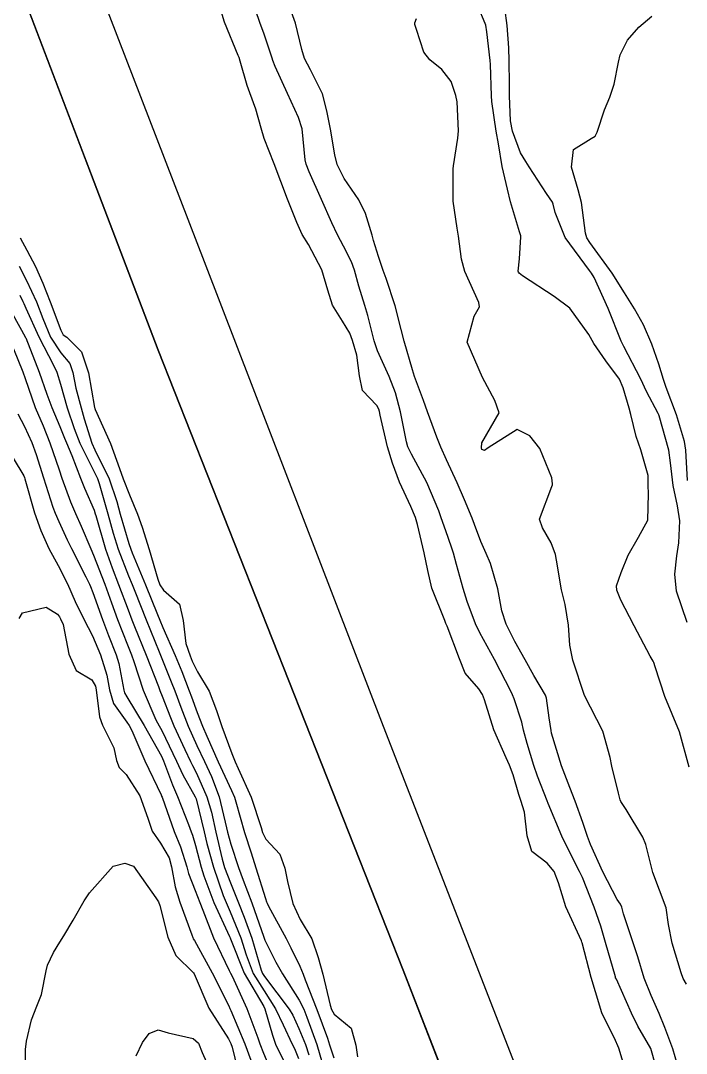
# Model space of a CAD drawing. Header units: metres. Extents: x 298520 to 308411, y 7433745 to 7450750.
# Drawn here: x 305193.8 to 305231.6, y 7436775.8 to 7436834.4 of the extents above; entities that cross this region are included whole.
import ezdxf

# ---------------------------------------------------------------- set-up
doc = ezdxf.new("R2010")
doc.units = ezdxf.units.M
doc.header["$LTSCALE"] = 10
doc.linetypes.add('CONTINUO', pattern=[0])
for name, color, linetype in [('Curvas de Nivel 1m', 11, 'Continuous'), ('Curvas de Nivel 5m', 15, 'Continuous'), ('Eixo_Estaqueamento', 45, 'CONTINUO'), ('Linha Férrea', 251, 'TRACKS')]:
    doc.layers.add(name, color=color, linetype=linetype)
doc.linetypes.add('TRACKS', pattern='A,0.15,[130,ltypeshp.shx,S=0.25,R=0,X=0,Y=0],0.15', length=0.3)

msp = doc.modelspace()

# ---------------------------------------------------------------- linework, layer by layer
at = {"layer": 'Curvas de Nivel 1m', "flags": 128}
for points, elevation in [([(305231.783, 7436792), (305231.228, 7436794.006), (305230.813, 7436795.02), (305230.391, 7436796.014), (305229.85, 7436797.71), (305229.772, 7436797.942), (305229.74, 7436798.022), (305229.573, 7436798.308), (305228.654, 7436800.038), (305228.398, 7436800.552), (305227.897, 7436801.497), (305227.665, 7436802.052), (305227.646, 7436802.312), (305227.913, 7436803.066), (305228.314, 7436804.044), (305228.905, 7436805.069), (305229.43, 7436806.028), (305229.47, 7436807.529), (305229.455, 7436808.028), (305229.442, 7436808.567), (305229.035, 7436810.035), (305228.761, 7436810.789), (305228.459, 7436812.043), (305228.378, 7436812.396), (305228.038, 7436813.545), (305227.825, 7436814.052), (305227.042, 7436815.076), (305226.372, 7436816.067), (305226.078, 7436816.58), (305225, 7436818.081), (305224.103, 7436818.745), (305222.316, 7436819.921), (305222.122, 7436820.065), (305222.082, 7436820.12), (305222.068, 7436820.176), (305222.13, 7436820.877), (305222.222, 7436822.119), (305222.216, 7436822.191), (305222.146, 7436822.42), (305221.634, 7436824.125), (305221.461, 7436824.84), (305221.155, 7436826.13), (305220.938, 7436827.401), (305220.816, 7436828.134), (305220.564, 7436829.81), (305220.543, 7436830.137), (305220.484, 7436831.914), (305220.473, 7436832.138), (305220.279, 7436833.768), (305220.216, 7436834.141), (305220.188, 7436834.237), (305219.384, 7436836.149)], 726), ([(305228.195, 7436774.656), (305227.784, 7436776.047), (305227.734, 7436776.188), (305227.597, 7436776.48), (305226.826, 7436778.058), (305226.452, 7436779.24), (305226.217, 7436780.064), (305225.701, 7436782.031), (305225.69, 7436782.07), (305225.664, 7436782.136), (305224.768, 7436784.079), (305224.357, 7436785.433), (305224.108, 7436786.086), (305223.718, 7436786.561), (305222.837, 7436787.216), (305222.575, 7436788.107), (305222.414, 7436789.45), (305222.208, 7436790.113), (305222.1, 7436790.449), (305221.777, 7436791.565), (305221.576, 7436792.122), (305221.378, 7436792.535), (305220.682, 7436794.131), (305220.144, 7436795.822), (305220.037, 7436796.138), (305219.836, 7436796.456), (305219.046, 7436797.353), (305218.723, 7436798.157), (305218.03, 7436800.019), (305217.953, 7436800.169), (305217.933, 7436800.219), (305217.885, 7436800.342), (305217.153, 7436802.177), (305216.921, 7436803.177), (305216.719, 7436804.182), (305216.34, 7436805.795), (305216.226, 7436806.187), (305215.959, 7436806.821), (305215.309, 7436808.197), (305214.926, 7436809.264), (305214.635, 7436810.204), (305214.228, 7436812.001), (305214.19, 7436812.208), (305214.152, 7436812.337), (305214.026, 7436812.54), (305213.217, 7436813.405), (305213.039, 7436814.225), (305212.886, 7436815.402), (305212.646, 7436816.231), (305212.492, 7436816.648), (305212.084, 7436817.347), (305211.505, 7436818.246), (305211.249, 7436819.105), (305210.904, 7436820.252), (305210.137, 7436821.686), (305209.792, 7436822.264), (305209.478, 7436822.938), (305208.943, 7436824.272), (305208.193, 7436826.28), (305207.626, 7436827.707), (305207.459, 7436828.291), (305207.15, 7436829.375), (305206.806, 7436830.302), (305206.659, 7436830.716), (305206.261, 7436832.106), (305206.201, 7436832.311), (305206.152, 7436832.423), (305205.363, 7436834.319), (305204.979, 7436835.647)], 722), ([(305230.168, 7436774.014), (305229.593, 7436776.02), (305228.862, 7436777.287), (305228.509, 7436778.037), (305227.642, 7436779.965), (305227.603, 7436780.05), (305227.587, 7436780.107), (305227.034, 7436782.056), (305226.753, 7436782.983), (305226.385, 7436784.063), (305225.71, 7436785.744), (305225.557, 7436786.072), (305225.385, 7436786.405), (305224.535, 7436788.082), (305223.761, 7436789.938), (305223.702, 7436790.091), (305223.164, 7436791.487), (305222.958, 7436792.102), (305222.568, 7436793.342), (305222.368, 7436794.112), (305222.263, 7436794.559), (305221.831, 7436795.885), (305221.743, 7436796.121), (305221.669, 7436796.287), (305220.72, 7436798.131), (305219.875, 7436799.642), (305219.633, 7436800.144), (305219.167, 7436801.423), (305218.943, 7436802.154), (305218.561, 7436803.523), (305218.388, 7436804.163), (305218.28, 7436804.509), (305217.946, 7436805.436), (305217.694, 7436806.173), (305217.559, 7436806.571), (305216.879, 7436808.181), (305215.997, 7436809.78), (305215.797, 7436810.192), (305215.714, 7436810.485), (305215.376, 7436812.196), (305215.093, 7436813.259), (305214.723, 7436814.203), (305214.065, 7436815.661), (305213.881, 7436816.213), (305213.522, 7436817.653), (305213.348, 7436818.221), (305213.011, 7436819.325), (305212.767, 7436820.23), (305212.597, 7436820.702), (305212.137, 7436821.606), (305211.797, 7436822.243), (305211.479, 7436822.918), (305210.894, 7436824.253), (305210.186, 7436825.819), (305210.01, 7436826.262), (305209.956, 7436826.502), (305209.789, 7436828.264), (305209.586, 7436828.903), (305208.948, 7436830.273), (305208.258, 7436831.8), (305208.12, 7436832.141), (305208.075, 7436832.283), (305207.622, 7436833.636), (305207.374, 7436834.294), (305206.898, 7436835.707)], 723), ([(305231.381, 7436774.196), (305230.844, 7436776.007), (305230.401, 7436777.216), (305230.083, 7436778.015), (305229.628, 7436779.033), (305229.229, 7436780.026), (305228.858, 7436781.235), (305228.601, 7436782.036), (305228.048, 7436783.684), (305227.95, 7436784.046), (305227.874, 7436784.226), (305227.697, 7436784.5), (305226.883, 7436786.058), (305226.181, 7436787.613), (305226.009, 7436788.067), (305225.745, 7436788.86), (305225.308, 7436790.075), (305225.003, 7436790.845), (305224.525, 7436792.083), (305223.961, 7436793.938), (305223.929, 7436794.089), (305223.82, 7436794.816), (305223.665, 7436795.926), (305223.61, 7436796.093), (305222.962, 7436797.221), (305222.454, 7436798.111), (305221.868, 7436799.149), (305221.371, 7436800.125), (305221.125, 7436800.893), (305220.916, 7436802.13), (305220.485, 7436803.573), (305220.248, 7436804.137), (305219.94, 7436804.828), (305219.584, 7436805.78), (305219.444, 7436806.148), (305219.005, 7436807.196), (305218.587, 7436808.161), (305217.992, 7436809.465), (305217.667, 7436810.173), (305217.436, 7436810.749), (305216.914, 7436812.181), (305216.681, 7436812.835), (305216.179, 7436814.189), (305216.049, 7436814.566), (305215.578, 7436816.195), (305215.418, 7436816.858), (305215.078, 7436818.2), (305214.553, 7436819.769), (305214.392, 7436820.207), (305214.131, 7436821.005), (305213.844, 7436821.919), (305213.756, 7436822.216), (305213.381, 7436823.448), (305213.006, 7436824.227), (305212.181, 7436825.443), (305211.778, 7436826.244), (305211.651, 7436826.793), (305211.395, 7436828.248), (305211.193, 7436829.285), (305210.943, 7436830.253), (305210.256, 7436831.618), (305209.923, 7436832.263), (305209.769, 7436832.764), (305209.403, 7436834.269), (305208.891, 7436835.687)], 724), ([(305231.672, 7436800.215), (305231.06, 7436802.008), (305230.957, 7436802.965), (305231.086, 7436804.008), (305231.2, 7436804.741), (305231.249, 7436806.007), (305231.124, 7436806.845), (305230.868, 7436808.011), (305230.714, 7436809.291), (305230.616, 7436810.014), (305230.081, 7436811.961), (305230.063, 7436812.02), (305230.024, 7436812.099), (305229.347, 7436813.341), (305229.028, 7436814.035), (305228.071, 7436815.897), (305227.989, 7436816.051), (305227.92, 7436816.206), (305227.17, 7436818.059), (305226.377, 7436819.81), (305226.234, 7436820.069), (305226.124, 7436820.221), (305224.728, 7436822.084), (305224.157, 7436823.513), (305224.053, 7436823.983), (305224.006, 7436824.092), (305223.672, 7436824.596), (305222.684, 7436826.113), (305222.489, 7436826.409), (305222.201, 7436826.897), (305221.734, 7436828.125), (305221.632, 7436828.716), (305221.576, 7436830.127), (305221.57, 7436830.806), (305221.559, 7436832.127), (305221.537, 7436832.86), (305221.429, 7436834.129), (305221.308, 7436835.12)], 727), ([(305231.684, 7436808.297), (305231.597, 7436810.004), (305231.512, 7436810.501), (305231.065, 7436812.01), (305230.477, 7436813.577), (305230.326, 7436814.017), (305230.056, 7436814.901), (305229.659, 7436816.026), (305229.184, 7436817.133), (305228.666, 7436818.041), (305228.106, 7436818.941), (305227.405, 7436820.057), (305226.14, 7436821.806), (305225.968, 7436822.072), (305225.889, 7436822.329), (305225.665, 7436824.075), (305225.463, 7436824.788), (305225.091, 7436826.081), (305225.202, 7436827.081), (305226.209, 7436827.707), (305226.435, 7436827.843), (305226.546, 7436828.067), (305226.963, 7436829.332), (305227.265, 7436830.06), (305227.516, 7436830.792), (305227.76, 7436832.055), (305227.852, 7436832.469), (305228.275, 7436833.306), (305228.918, 7436834.04), (305229.654, 7436834.665)], 728), ([(305193.756, 7436822.073), (305194.132, 7436821.368), (305194.637, 7436820.445), (305195.049, 7436819.5), (305195.46, 7436818.436), (305196.077, 7436816.83), (305196.204, 7436816.557), (305196.412, 7436816.425), (305197.248, 7436815.596), (305197.641, 7436814.406), (305197.982, 7436812.442), (305197.994, 7436812.4), (305198, 7436812.377), (305198.022, 7436812.317), (305198.885, 7436810.391), (305199.402, 7436808.966), (305199.608, 7436808.384), (305199.964, 7436807.47), (305200.423, 7436806.375), (305200.684, 7436805.634), (305201.09, 7436804.368), (305201.586, 7436802.685), (305201.7, 7436802.362), (305201.9, 7436802.055), (305202.811, 7436801.265), (305203.027, 7436800.343), (305203.17, 7436799.034), (305203.412, 7436798.337), (305203.54, 7436798.025), (305203.844, 7436797.415), (305204.502, 7436796.323), (305204.908, 7436795.233), (305205.211, 7436794.316), (305205.79, 7436792.781), (305205.979, 7436792.308), (305206.152, 7436791.934), (305206.88, 7436790.299), (305207.449, 7436788.581), (305207.529, 7436788.292), (305207.729, 7436787.911), (305208.517, 7436787.074), (305208.802, 7436786.274), (305208.956, 7436785.521), (305209.264, 7436784.266), (305209.679, 7436783.352), (305210.337, 7436782.253), (305210.697, 7436781.205), (305210.953, 7436780.247), (305211.37, 7436778.489), (305211.445, 7436778.242), (305211.61, 7436777.969), (305212.562, 7436777.185), (305212.836, 7436776.221), (305212.924, 7436775.558)], 722), ([(305193.71, 7436820.456), (305194.111, 7436819.648), (305194.68, 7436818.444), (305195.044, 7436817.48), (305195.476, 7436816.436), (305196.064, 7436815.547), (305196.575, 7436814.939), (305196.754, 7436814.419), (305196.914, 7436813.542), (305197.218, 7436812.412), (305197.405, 7436811.797), (305197.834, 7436810.403), (305197.997, 7436810.032), (305198.808, 7436808.392), (305199.249, 7436807.098), (305199.441, 7436806.385), (305199.936, 7436804.704), (305200.045, 7436804.379), (305200.119, 7436804.189), (305200.89, 7436802.37), (305201.569, 7436800.68), (305201.695, 7436800.362), (305201.876, 7436799.932), (305202.563, 7436798.349), (305202.941, 7436797.44), (305203.371, 7436796.337), (305203.495, 7436796.001), (305203.821, 7436795.105), (305204.123, 7436794.327), (305204.366, 7436793.762), (305205.017, 7436792.318), (305205.767, 7436790.679), (305205.932, 7436790.308), (305206.021, 7436790.046), (305206.505, 7436788.302), (305206.882, 7436787.138), (305207.161, 7436786.296), (305207.696, 7436784.555), (305207.76, 7436784.356), (305207.788, 7436784.289), (305207.872, 7436784.105), (305208.871, 7436782.272), (305209.141, 7436781.751), (305209.647, 7436780.712), (305209.834, 7436780.258), (305209.959, 7436779.936), (305210.626, 7436778.25), (305211.228, 7436776.612), (305211.344, 7436776.242), (305211.586, 7436775.507)], 723), ([(305193.737, 7436818.817), (305193.913, 7436818.453), (305193.973, 7436818.333), (305194.089, 7436818.082), (305194.821, 7436816.443), (305195.645, 7436814.846), (305195.838, 7436814.432), (305196.043, 7436813.764), (305196.436, 7436812.424), (305196.829, 7436811.236), (305197.155, 7436810.413), (305197.978, 7436808.751), (305198.153, 7436808.398), (305198.247, 7436808.12), (305198.732, 7436806.392), (305199.04, 7436805.291), (305199.324, 7436804.386), (305199.91, 7436802.873), (305200.118, 7436802.378), (305200.267, 7436802.008), (305200.914, 7436800.37), (305201.652, 7436798.566), (305201.74, 7436798.361), (305201.85, 7436798.076), (305202.344, 7436796.858), (305202.543, 7436796.349), (305202.893, 7436795.413), (305203.301, 7436794.338), (305203.797, 7436793.236), (305204.226, 7436792.326), (305204.625, 7436791.471), (305205.062, 7436790.317), (305205.489, 7436788.56), (305205.542, 7436788.312), (305205.726, 7436787.631), (305206.159, 7436786.306), (305206.425, 7436785.583), (305206.919, 7436784.298), (305207.599, 7436782.356), (305207.62, 7436782.29), (305207.662, 7436782.179), (305208.297, 7436780.928), (305208.67, 7436780.275), (305209.621, 7436778.77), (305209.873, 7436778.257), (305210.048, 7436777.816), (305210.62, 7436776.25), (305211.061, 7436774.762)], 724), ([(305193.372, 7436815.767), (305193.911, 7436814.452), (305194.047, 7436814.075), (305194.619, 7436812.444), (305195.059, 7436811.393), (305195.448, 7436810.436), (305195.98, 7436808.894), (305196.134, 7436808.428), (305196.619, 7436807.08), (305196.901, 7436806.416), (305197.228, 7436805.693), (305197.784, 7436804.402), (305197.928, 7436804.043), (305198.564, 7436802.393), (305198.947, 7436801.335), (305199.292, 7436800.386), (305199.861, 7436798.948), (305200.091, 7436798.378), (305200.22, 7436798.005), (305200.742, 7436796.371), (305201.478, 7436794.701), (305201.667, 7436794.361), (305201.809, 7436794.094), (305202.642, 7436792.347), (305203.006, 7436791.572), (305203.712, 7436790.331), (305203.761, 7436790.203), (305204.219, 7436788.325), (305204.376, 7436787.674), (305204.747, 7436786.32), (305205.299, 7436784.712), (305205.458, 7436784.312), (305205.685, 7436783.789), (305206.291, 7436782.304), (305206.601, 7436781.353), (305207.009, 7436780.296), (305207.628, 7436779.295), (305208.274, 7436778.28), (305208.7, 7436777.37), (305209.22, 7436776.266), (305209.346, 7436776.02), (305209.585, 7436775.467)], 726), ([(305193.63, 7436812.067), (305194.012, 7436811.347), (305194.431, 7436810.446), (305194.668, 7436809.768), (305195.085, 7436808.439), (305195.622, 7436806.767), (305195.743, 7436806.432), (305195.948, 7436805.962), (305196.439, 7436804.924), (305196.678, 7436804.419), (305197.493, 7436802.822), (305197.701, 7436802.403), (305197.764, 7436802.264), (305197.898, 7436801.923), (305198.43, 7436800.395), (305198.779, 7436799.481), (305199.213, 7436798.386), (305199.357, 7436797.896), (305199.644, 7436796.383), (305199.687, 7436796.238), (305199.829, 7436795.997), (305200.802, 7436794.37), (305201.787, 7436792.637), (305201.91, 7436792.358), (305202.421, 7436791.001), (305202.7, 7436790.346), (305203.332, 7436788.743), (305203.483, 7436788.334), (305203.551, 7436788.152), (305203.725, 7436787.567), (305204.053, 7436786.327), (305204.203, 7436785.83), (305204.769, 7436784.319), (305205.664, 7436782.391), (305205.698, 7436782.31), (305205.718, 7436782.254), (305206.49, 7436780.302), (305207.615, 7436778.405), (305207.669, 7436778.289), (305208.092, 7436776.777), (305208.276, 7436776.28), (305208.697, 7436775.386)], 727), ([(305192.81, 7436810.468), (305193.974, 7436808.551), (305194.014, 7436808.45), (305194.031, 7436808.391), (305194.573, 7436806.444), (305194.936, 7436805.447), (305195.391, 7436804.435), (305195.918, 7436803.469), (305196.448, 7436802.422), (305196.891, 7436801.413), (305197.385, 7436800.407), (305197.869, 7436799.462), (305198.32, 7436798.395), (305198.684, 7436797.24), (305198.837, 7436796.395), (305199.054, 7436795.621), (305199.815, 7436794.568), (305199.949, 7436794.379), (305200.1, 7436794.086), (305200.844, 7436792.369), (305201.764, 7436790.437), (305201.789, 7436790.385), (305201.797, 7436790.359), (305201.823, 7436790.298), (305202.518, 7436788.348), (305202.863, 7436787.482), (305203.226, 7436786.337), (305203.334, 7436785.96), (305203.7, 7436784.997), (305203.965, 7436784.327), (305204.133, 7436783.879), (305204.753, 7436782.319), (305205.644, 7436780.463), (305205.721, 7436780.309), (305205.805, 7436780.143), (305206.64, 7436778.3), (305207.259, 7436776.631), (305207.384, 7436776.292), (305207.588, 7436775.768), (305208.021, 7436774.727)], 728), ([(305193.702, 7436800.453), (305193.886, 7436800.771), (305195.24, 7436801.085), (305195.886, 7436800.706), (305195.992, 7436800.536), (305196.046, 7436800.428), (305196.201, 7436800.102), (305196.532, 7436798.42), (305196.933, 7436797.503), (305197.839, 7436796.971), (305198.037, 7436796.609), (305198.07, 7436796.406), (305198.271, 7436794.857), (305198.433, 7436794.401), (305199.076, 7436793.109), (305199.239, 7436792.388), (305199.38, 7436791.987), (305199.775, 7436791.595), (305200.555, 7436790.372), (305201.007, 7436789.104), (305201.256, 7436788.365), (305201.726, 7436787.689), (305202.221, 7436786.856), (305202.367, 7436786.35), (305202.572, 7436785.218), (305202.835, 7436784.343), (305203.521, 7436782.476), (305203.563, 7436782.332), (305203.595, 7436782.263), (305203.661, 7436782.156), (305204.666, 7436780.32), (305205.615, 7436778.451), (305205.68, 7436778.309), (305205.73, 7436778.191), (305206.531, 7436776.301), (305207.074, 7436774.799)], 729), ([(305200.35, 7436775.608), (305200.713, 7436776.369), (305201.083, 7436776.88), (305201.6, 7436777.093), (305202.172, 7436776.925), (305203.596, 7436776.597), (305203.887, 7436776.327), (305204.104, 7436775.809), (305204.757, 7436774.318)], 731)]:
    msp.add_lwpolyline(points, dxfattribs=dict(at, elevation=elevation))
at = {"layer": 'Curvas de Nivel 5m', "flags": 128}
for points, elevation in [([(305231.638, 7436779.678), (305231.445, 7436780.002), (305231.324, 7436780.326), (305230.817, 7436782.008), (305230.611, 7436783.079), (305230.472, 7436784.012), (305229.713, 7436786.02), (305229.31, 7436787.608), (305229.139, 7436788.029), (305228.196, 7436789.603), (305227.905, 7436790.048), (305227.861, 7436790.146), (305227.768, 7436790.532), (305227.384, 7436792.054), (305227.286, 7436792.56), (305226.872, 7436794.059), (305225.833, 7436796.07), (305225.175, 7436798.077), (305225.003, 7436798.941), (305224.928, 7436800.08), (305224.729, 7436801.248), (305224.526, 7436802.084), (305224.245, 7436803.77), (305224.178, 7436804.088), (305223.939, 7436804.748), (305223.447, 7436805.597), (305223.273, 7436806.1), (305223.972, 7436807.952), (305224.016, 7436808.046), (305224.021, 7436808.09), (305223.978, 7436808.439), (305223.287, 7436810.101), (305222.724, 7436810.823), (305222.014, 7436811.182), (305220.366, 7436810.136), (305220.154, 7436809.985), (305220.001, 7436810.04), (305219.979, 7436810.14), (305220.006, 7436810.422), (305220.973, 7436812.13), (305220.732, 7436812.835), (305220.043, 7436814.14), (305219.167, 7436816.154), (305219.561, 7436817.622), (305219.866, 7436818.143), (305219.836, 7436818.405), (305219.027, 7436820.156), (305218.833, 7436820.862), (305218.68, 7436822.162), (305218.604, 7436822.62), (305218.376, 7436824.158), (305218.361, 7436825.988), (305218.379, 7436826.158), (305218.636, 7436827.729), (305218.669, 7436828.155), (305218.595, 7436829.799), (305218.527, 7436830.157), (305218.251, 7436830.952), (305217.72, 7436831.63), (305217.034, 7436832.178), (305216.709, 7436832.625), (305216.28, 7436833.899), (305216.197, 7436834.191), (305216.185, 7436834.29), (305216.288, 7436834.535)], 725), ([(305193.348, 7436817.723), (305194.043, 7436816.45), (305194.052, 7436816.43), (305194.072, 7436816.384), (305194.847, 7436814.442), (305195.274, 7436813.198), (305195.549, 7436812.435), (305196.012, 7436811.347), (305196.272, 7436810.692), (305196.384, 7436810.424), (305196.702, 7436809.709), (305197.197, 7436808.412), (305197.409, 7436807.85), (305197.955, 7436806.598), (305198.024, 7436806.399), (305198.051, 7436806.3), (305198.606, 7436804.393), (305198.984, 7436803.322), (305199.345, 7436802.386), (305199.889, 7436800.943), (305200.11, 7436800.378), (305200.265, 7436799.989), (305200.916, 7436798.369), (305201.613, 7436796.584), (305201.703, 7436796.361), (305201.83, 7436796.036), (305202.301, 7436794.836), (305202.495, 7436794.35), (305203.117, 7436793.016), (305203.439, 7436792.335), (305203.548, 7436792.101), (305203.776, 7436791.667), (305204.37, 7436790.324), (305204.624, 7436789.447), (305204.88, 7436788.319), (305205.242, 7436786.79), (305205.378, 7436786.313), (305205.704, 7436785.444), (305206.172, 7436784.305), (305206.493, 7436783.49), (305206.92, 7436782.297), (305207.458, 7436780.478), (305207.529, 7436780.291), (305207.64, 7436780.117), (305209.044, 7436778.269), (305209.258, 7436777.914), (305209.602, 7436777.17), (305209.981, 7436776.256), (305210.169, 7436775.672)], 725), ([(305194.064, 7436774.445), (305194.068, 7436775.965), (305194.112, 7436776.445), (305194.394, 7436777.653), (305194.713, 7436778.439), (305194.965, 7436779.094), (305195.236, 7436780.434), (305195.321, 7436780.758), (305195.653, 7436781.473), (305196.018, 7436782.068), (305196.246, 7436782.424), (305196.774, 7436783.322), (305197.401, 7436784.413), (305197.513, 7436784.594), (305197.697, 7436784.864), (305199.052, 7436786.39), (305199.715, 7436786.553), (305200.191, 7436786.375), (305201.464, 7436784.593), (305201.622, 7436784.361), (305201.69, 7436784.15), (305202.143, 7436782.353), (305202.612, 7436781.305), (305203.601, 7436780.331), (305203.642, 7436780.264), (305204.479, 7436778.321), (305205.596, 7436776.573), (305205.733, 7436776.309), (305205.803, 7436776.096), (305206.249, 7436774.303)], 730)]:
    msp.add_lwpolyline(points, dxfattribs=dict(at, elevation=elevation))
at = {"layer": 'Eixo_Estaqueamento'}
msp.add_lwpolyline([(305122.016, 7437018.504), (305130.697, 7436996.497), (305141.501, 7436969.136), (305153.942, 7436937.689), (305166.792, 7436904.686), (305177.384, 7436877.752), (305193.173, 7436837.83), (305201.607, 7436815.682), (305215.533, 7436780.472), (305225.106, 7436755.865), (305233.952, 7436734.393), (305243.781, 7436710.837), (305254.713, 7436687.725), (305263.888, 7436668.981), (305277.818, 7436644.307), (305293.244, 7436619.058), (305306.914, 7436598.296), (305322.726, 7436574.869), (305338.344, 7436551.44), (305351.225, 7436532.173)], dxfattribs=at)
at = {"layer": 'Linha Férrea', "flags": 128}
msp.add_lwpolyline([(307827.162, 7434249.95), (307821.558, 7434258.806), (307819.524, 7434262.43), (307816.304, 7434268.219), (307813.681, 7434272.301), (307811.637, 7434275.461), (307798.221, 7434296.136), (307773.738, 7434334.032), (307761.734, 7434352.011), (307752.472, 7434367.888), (307735.134, 7434393.38), (307710.738, 7434431.015), (307694.807, 7434455.28), (307677.699, 7434482.208), (307665.381, 7434501.663), (307643.884, 7434534.842), (307627.559, 7434562.543), (307613.51, 7434586.874), (307596.955, 7434617.47), (307576.402, 7434659.978), (307564.169, 7434687.319), (307541.059, 7434734.946), (307530.172, 7434758.545), (307516.917, 7434785.92), (307501.763, 7434817.247), (307481.679, 7434859.302), (307459.201, 7434904.199), (307442.79, 7434936.268), (307425.275, 7434968.915), (307411.694, 7434992.242), (307402.565, 7435007.679), (307388.848, 7435028.501), (307366.947, 7435058.298), (307352.497, 7435076.75), (307335.708, 7435095.815), (307323.737, 7435108.404), (307304.876, 7435127.211), (307280.641, 7435149.596), (307260.895, 7435166.247), (307239.502, 7435183.006), (307222.59, 7435195.397), (307206.912, 7435206.431), (307191.542, 7435216.923), (307180.978, 7435223.581), (307147.083, 7435245.035), (307110.179, 7435267.866), (307071.327, 7435292.081), (307013.035, 7435328.917), (306934.22, 7435378.293), (306890.853, 7435406.012), (306860.761, 7435425.266), (306830.445, 7435444.172), (306783.165, 7435474.002), (306743.292, 7435499.125), (306730.646, 7435506.804), (306700.006, 7435524.558), (306649.968, 7435556.158), (306620.536, 7435574.685), (306585.884, 7435596.365), (306549.21, 7435619.443), (306511.464, 7435642.992), (306481.3, 7435662.066), (306449.914, 7435681.79), (306417.31, 7435702.158), (306386.499, 7435720.658), (306359.57, 7435735.78), (306332.265, 7435749.95), (306295.736, 7435767.254), (306254.914, 7435784.832), (306234.551, 7435793.029), (306198.8, 7435806.042), (306177.427, 7435813.736), (306139.201, 7435826.142), (306101.034, 7435838.043), (306051.969, 7435853.031), (306008.186, 7435866.647), (306003.579, 7435868.042), (305974.115, 7435878.736), (305939.654, 7435889.448), (305902.227, 7435900.737), (305881.18, 7435906.223), (305868.578, 7435910.192), (305845.541, 7435919.118), (305815.171, 7435933.297), (305786.711, 7435949.033), (305760.876, 7435966.424), (305735.18, 7435986.894), (305723.755, 7435997.052), (305696.097, 7436025.188), (305678.2, 7436047.897), (305661.02, 7436071.863), (305645.017, 7436096.315), (305622.371, 7436129.703), (305596.142, 7436168.749), (305576.091, 7436198.746), (305559.429, 7436223.15), (305539.44, 7436252.716), (305521.42, 7436279.841), (305512.691, 7436292.824), (305499.486, 7436312.983), (305480.027, 7436341.606), (305460.301, 7436370.83), (305441.558, 7436398.43), (305421.25, 7436428.242), (305402.577, 7436456.088), (305384.092, 7436483.75), (305369.125, 7436505.554), (305351.225, 7436532.173), (305338.344, 7436551.44), (305322.726, 7436574.869), (305306.914, 7436598.296), (305293.244, 7436619.058), (305277.818, 7436644.307), (305263.888, 7436668.981), (305254.713, 7436687.725), (305243.781, 7436710.837), (305233.952, 7436734.393), (305225.106, 7436755.865), (305215.533, 7436780.472), (305201.607, 7436815.682), (305193.173, 7436837.83), (305177.384, 7436877.752), (305166.792, 7436904.686), (305153.942, 7436937.689), (305141.501, 7436969.136), (305130.697, 7436996.497), (305122.016, 7437018.504), (305113.061, 7437043.102), (305101.513, 7437072.011), (305093.245, 7437092.935), (305082.037, 7437121.364), (305073.353, 7437143.916), (305060.568, 7437176.453), (305050.18, 7437206.397), (305043.414, 7437227.867), (305037.467, 7437248.165), (305034.526, 7437261.706), (305031.724, 7437274.104), (305028.718, 7437297.869), (305025.03, 7437326.573), (305023.117, 7437358.555), (305023.119, 7437387.114), (305024.829, 7437414.867), (305027.312, 7437439.505), (305027.407, 7437441.256), (305030.711, 7437462.666), (305036.039, 7437488.902), (305042.465, 7437516.919), (305048.776, 7437544.538), (305055.475, 7437572.1), (305062.866, 7437603.389), (305069.498, 7437630.688), (305077.032, 7437662.821), (305085.46, 7437698.138), (305091.819, 7437727.643), (305097.21, 7437749.95), (305103.918, 7437777.268), (305111.101, 7437807.1), (305121.202, 7437849.915), (305125.406, 7437866.973), (305130.992, 7437888.732), (305137.356, 7437914.575), (305143.477, 7437941.139), (305150.277, 7437969.227), (305155.626, 7437993.858), (305160.498, 7438017.389), (305165.529, 7438047.968), (305167.399, 7438065.921), (305168.452, 7438080.499), (305168.697, 7438098.822), (305168.499, 7438111.609), (305167.442, 7438129.409), (305165.734, 7438144.803), (305163.051, 7438159.253), (305157.36, 7438183.653), (305149.712, 7438209.61), (305142.146, 7438230.516), (305132.877, 7438252.552), (305120.435, 7438277.838), (305109.119, 7438297.22), (305107.007, 7438300.233), (305099.258, 7438311.382), (305091.426, 7438322.415), (305083.384, 7438332.797), (305079.569, 7438337.519), (305074.8, 7438344.056), (305056.823, 7438367.077), (305041.935, 7438386.352), (305023.225, 7438411.978), (305005.975, 7438436.561), (304993.284, 7438456.495), (304983.121, 7438473.171), (304969.538, 7438498.699), (304959.938, 7438517.087), (304947.328, 7438543.432), (304933.09, 7438572.791), (304924.306, 7438590.948), (304918.204, 7438604.464), (304911.783, 7438619.158), (304905.926, 7438632.437), (304900.315, 7438648.46), (304895.834, 7438661.886), (304892.174, 7438674.496), (304887.946, 7438691.238), (304884.694, 7438706.937), (304881.848, 7438723.698), (304879.326, 7438740.134), (304878.187, 7438758.916), (304877.537, 7438778.358), (304877.211, 7438799.094), (304877.455, 7438830.881), (304877.861, 7438863.017), (304878.268, 7438892.702), (304878.595, 7438920.109), (304878.677, 7438952.239), (304877.945, 7438980.303), (304876.318, 7439009.018), (304874.936, 7439022.788), (304873.229, 7439037.841), (304870.14, 7439056.141), (304864.855, 7439082.077), (304859.079, 7439105.013), (304850.377, 7439133.889), (304843.057, 7439154.06), (304836.382, 7439171.237), (304828.249, 7439190.114), (304817.674, 7439211.83), (304806.69, 7439232.736), (304796.364, 7439250.871), (304785.222, 7439269.009), (304772.779, 7439289.097), (304755.7, 7439316.738), (304736.912, 7439345.938), (304718.848, 7439374.335), (304700.222, 7439403.624), (304676.465, 7439440.714), (304659.061, 7439468.061), (304641.493, 7439495.549), (304629.289, 7439514.996), (304612.29, 7439541.915), (304598.786, 7439563.312), (304583.088, 7439588.524), (304568.608, 7439611.383), (304554.371, 7439633.59), (304540.465, 7439656.114), (304527.858, 7439675.88), (304515.488, 7439695.965), (304501.015, 7439718.74), (304492.557, 7439732.179), (304481.09, 7439749.95), (304464.698, 7439773.555), (304458.701, 7439781.55), (304447.468, 7439795.482), (304430.85, 7439814.016), (304417.942, 7439826.867), (304407.625, 7439836.385), (304393.358, 7439848.486), (304380.404, 7439858.342), (304362.661, 7439870.737), (304347.086, 7439880.296), (304333.248, 7439887.82), (304320.73, 7439894.061), (304304.927, 7439900.989), (304286.443, 7439908.157), (304266.642, 7439915.416), (304246.691, 7439922.501), (304225.186, 7439929.977), (304198.999, 7439939.195), (304168.468, 7439950.001), (304152.888, 7439955.629), (304135.919, 7439962.486), (304121.351, 7439968.798), (304105.783, 7439976.385), (304088.736, 7439985.334), (304071.183, 7439995.831), (304051.503, 7440008.737), (304042.509, 7440015.334), (304023.022, 7440030.473), (304002.682, 7440048.64), (303992.184, 7440058.522), (303980.444, 7440070.491), (303965.024, 7440086.226), (303949.368, 7440102.496), (303932.051, 7440120.671), (303917.21, 7440136.166), (303903.071, 7440150.772), (303879.085, 7440174.998), (303863.629, 7440189.711), (303849.061, 7440203.116), (303838.551, 7440211.886), (303825.964, 7440222.577), (303811.471, 7440233.814), (303798.026, 7440243.583), (303789.167, 7440249.782, 0.048699), (303782.733, 7440254.326, -0.013971), (303778.977, 7440256.716, 0.011385), (303767.539, 7440264.078, 0.000455), (303759.243, 7440269.144, 0.004014), (303749.319, 7440275.082, 0.008965), (303739.521, 7440280.605), (303729.166, 7440286.199), (303717.711, 7440292.151), (303693.717, 7440304.367), (303679.104, 7440311.896), (303660.942, 7440321.331), (303642.972, 7440330.918), (303636.468, 7440334.548), (303624.836, 7440341.295), (303611.994, 7440348.943), (303603.079, 7440354.598), (303596.281, 7440359.102), (303587.51, 7440365.427), (303578.605, 7440372.221), (303569.48, 7440379.633), (303558.633, 7440389.129), (303549.894, 7440397.253), (303541.539, 7440405.465), (303534.882, 7440412.293), (303523.465, 7440424.473), (303512.292, 7440437.463), (303502.617, 7440449.258), (303497.008, 7440456.501), (303488.044, 7440468.694), (303481.424, 7440477.682), (303475.375, 7440486.349), (303465.786, 7440500.535), (303456.113, 7440515.599), (303445.613, 7440532.252), (303432.87, 7440552.628), (303423.186, 7440568.064, -0.000757), (303417.987, 7440576.145, 0.007668), (303411.654, 7440585.694), (303403.602, 7440597.441), (303394.768, 7440609.244), (303388.857, 7440616.919), (303381.264, 7440625.91), (303374.43, 7440633.824), (303364.889, 7440644.089), (303358.774, 7440650.239), (303349.646, 7440658.739), (303339.722, 7440667.523), (303332.656, 7440673.464), (303326.724, 7440678.049, -0.018136), (303320.919, 7440682.537, 0.027105), (303312.535, 7440688.782, -0.001525), (303306.785, 7440692.624), (303296.835, 7440699.316), (303291.583, 7440702.647), (303280.845, 7440709.238, 0.008003), (303271.247, 7440714.648, 0.013057), (303255.936, 7440722.447, -0.001991), (303248.373, 7440726.091, 0.012147), (303243.6, 7440728.272, -0.002135), (303237.368, 7440730.971), (303223.7, 7440736.96), (303210.103, 7440742.741), (303193.904, 7440749.566), (303189.82, 7440751.298), (303177.394, 7440756.464), (303158.988, 7440764.273), (303141.646, 7440771.615), (303117.098, 7440781.981), (303101.554, 7440788.524), (303093.446, 7440792.234), (303076.052, 7440800.18), (303054.932, 7440810.372), (303040.156, 7440817.979), (303025.349, 7440825.886), (303013.344, 7440832.756), (303004.06, 7440838.538), (302994.271, 7440845.093), (302982.623, 7440853.413), (302969.58, 7440863.652), (302962.58, 7440869.547), (302953.339, 7440877.801), (302943.024, 7440887.539), (302938.586, 7440892.147), (302933.331, 7440897.537), (302924.321, 7440907.75), (302915.904, 7440917.945), (302907.517, 7440928.751), (302899.78, 7440938.97), (302892.734, 7440949.154), (302888.762, 7440955.109), (302884.574, 7440961.747), (302879.485, 7440969.887), (302873.287, 7440980.614), (302867.777, 7440990.898), (302859.79, 7441006.768), (302851.229, 7441025.298), (302846.823, 7441035.61), (302841.669, 7441047.987), (302837.148, 7441059.318), (302829.38, 7441078.789), (302825.24, 7441088.834), (302821.857, 7441097.357), (302816.249, 7441111.473), (302810.672, 7441125.205), (302804.678, 7441140.046), (302799.05, 7441153.537), (302792.202, 7441169.326), (302786.803, 7441181.368), (302782.699, 7441189.728), (302780.991, 7441193.272, -0.024435), (302778.706, 7441197.526, 0.018839), (302775.042, 7441204.531), (302769.048, 7441215.01), (302764.16, 7441223.098), (302758.012, 7441232.567), (302751.033, 7441242.929), (302746.425, 7441249.467, 0.01417), (302742.29, 7441255.115, -0.010578), (302734.95, 7441264.491, 0.026045), (302726.645, 7441274.447), (302714.77, 7441287.265), (302702.588, 7441299.413), (302690.064, 7441310.886), (302682.561, 7441317.234), (302675.22, 7441323.247), (302666.869, 7441329.42, 0.027574), (302658.671, 7441335.283, -0.011091), (302655.152, 7441337.629, 0.01172), (302645.719, 7441343.898, 0.006642), (302635.246, 7441350.318, 0.010482), (302620.241, 7441358.823, 0.013683), (302599.223, 7441369.429, 0.008553), (302586.726, 7441375.052, 0.011788), (302575.046, 7441379.747, 0.002778), (302570.558, 7441381.4), (302560.876, 7441384.907), (302551.005, 7441388.04), (302546.217, 7441389.527, -0.019135), (302544.903, 7441389.88, 0.019296), (302522.937, 7441395.786, 0.000461), (302511.662, 7441398.344, 0.010049), (302501.513, 7441400.424), (302492.392, 7441402.102), (302485.288, 7441403.295), (302471.447, 7441405.533), (302444.869, 7441409.521), (302415.277, 7441413.929), (302384.345, 7441418.639), (302365.976, 7441421.32), (302360.247, 7441421.986), (302338.704, 7441425.134), (302306.002, 7441430.395), (302286.923, 7441434.198), (302278.604, 7441436.007), (302270.237, 7441438.277), (302260.05, 7441441.209), (302248.718, 7441444.793), (302234.932, 7441449.831), (302225.681, 7441453.688), (302223.91, 7441454.587), (302211.722, 7441460.078), (302198.55, 7441466.939), (302185.194, 7441474.434), (302176.266, 7441480.044), (302166.746, 7441486.088), (302155.705, 7441493.817), (302145.197, 7441501.908), (302133.651, 7441511.457), (302124.111, 7441520.003), (302113.796, 7441530.075), (302104.384, 7441540.03), (302095.467, 7441550.013), (302086.579, 7441560.931), (302077.65, 7441573.115), (302070.772, 7441583.077), (302062.647, 7441595.881), (302055.334, 7441608.401), (302048.687, 7441620.587), (302040.377, 7441636.793), (302032.957, 7441653.052), (302027.217, 7441666.295), (302023.745, 7441674.151), (302020.233, 7441682.946), (302013.855, 7441699.656), (302006.743, 7441720.028), (302000.143, 7441739.465), (301996.81, 7441749.517), (301993.173, 7441760.442), (301988.741, 7441774.004), (301985.313, 7441784.598), (301976.672, 7441811.028), (301970.969, 7441828.13), (301966.757, 7441840.46), (301961.824, 7441854.796), (301956.599, 7441869.324), (301952.694, 7441879.426), (301950.212, 7441885.776), (301947.263, 7441893.123), (301942.827, 7441902.996), (301936.943, 7441915.47), (301925.249, 7441938.089), (301919.939, 7441947.811), (301913.515, 7441959.082), (301904.124, 7441974.92), (301894.52, 7441990.438), (301891.413, 7441995.461), (301886.489, 7442003.183), (301878.67, 7442015.285), (301873.464, 7442023.436), (301865.157, 7442036.288), (301855.839, 7442050.938), (301845.976, 7442066.833), (301838.272, 7442079.461), (301830.416, 7442092.887), (301825.548, 7442101.779), (301821.376, 7442109.453), (301815.662, 7442120.908), (301811.106, 7442130.238), (301807.699, 7442137.999), (301806.423, 7442140.601, 0.023261), (301801.857, 7442152.453, -0.028715), (301797.552, 7442164.003, 0.012936), (301793.732, 7442175.332, -0.025942), (301792.423, 7442179.575, 0.006006), (301789.905, 7442189.062, -0.014708), (301788.14, 7442196.216), (301785.975, 7442206.246), (301784.367, 7442214.306, 0.006026), (301783.559, 7442218.841, -0.007665), (301782.521, 7442224.78, -0.006079), (301780.959, 7442235.44, -0.002739), (301779.703, 7442245.206), (301779.178, 7442249.477), (301778.675, 7442254.381), (301778.065, 7442260.482), (301777.318, 7442271.291), (301776.984, 7442275.413), (301775.911, 7442292.595), (301775.204, 7442301.965), (301774.189, 7442318.205), (301773.646, 7442327.416), (301773.089, 7442335.875), (301772.127, 7442350.268), (301771.292, 7442362.115), (301770.725, 7442371.572), (301769.865, 7442382.07), (301768.552, 7442394.647), (301768.148, 7442398.421), (301767.394, 7442406.074), (301767.009, 7442408.608), (301766.499, 7442411.782), (301764.779, 7442423.533), (301763.465, 7442430.863), (301760.77, 7442444.807), (301759.479, 7442450.076), (301758.259, 7442454.401), (301755.339, 7442466.071), (301751.665, 7442478.105, 0.014406), (301747.843, 7442489.506, -0.000078), (301746.016, 7442494.48), (301743.45, 7442501.467), (301738.686, 7442513.328), (301735.709, 7442520.321), (301732.431, 7442527.285), (301727.104, 7442538.17), (301722.927, 7442546.111, 0.012187), (301718.524, 7442554.109, 0.000535), (301713.357, 7442562.952, 0.014127), (301707.985, 7442571.558, 0.00131), (301703.078, 7442578.904, 0.005502), (301696.107, 7442589.038, 0.012739), (301690.664, 7442596.364, -0.003293), (301687.73, 7442600.161, 0.014011), (301683.494, 7442605.405), (301674.266, 7442616.2), (301665.746, 7442625.395), (301657.648, 7442633.669), (301647.393, 7442643.457), (301636.008, 7442653.979), (301626.6, 7442662.308), (301605.302, 7442680.695), (301585.626, 7442697.221), (301571.106, 7442709.224), (301556.026, 7442721.963), (301546.373, 7442729.879), (301533.385, 7442740.748), (301522.722, 7442749.605), (301509.812, 7442760.238), (301495.057, 7442772.28), (301477.473, 7442786.656), (301465.134, 7442796.879), (301456.431, 7442804.066), (301435.244, 7442821.757), (301421.836, 7442832.858), (301396.975, 7442853.686), (301385.141, 7442863.625), (301370.663, 7442875.779), (301364.72, 7442880.333), (301363.394, 7442881.709), (301340.635, 7442900.571), (301323.028, 7442915.478), (301312.785, 7442924.11), (301300.577, 7442934.699), (301285.849, 7442948.16), (301276.269, 7442957.316), (301270.655, 7442962.881), (301259.99, 7442974.031), (301253.515, 7442981.219), (301247.895, 7442987.531), (301240.384, 7442996.742), (301229.998, 7443009.989), (301221.855, 7443021.632), (301213.131, 7443035.04), (301205.731, 7443047.193), (301200.054, 7443057.202), (301196.13, 7443064.495), (301190.777, 7443075.159), (301186.743, 7443083.781), (301181.573, 7443095.717), (301178.314, 7443103.871), (301173.662, 7443116.191), (301169.173, 7443129.408), (301164.144, 7443147.31, -0.01791), (301159.61, 7443166.203, -0.00496), (301157.559, 7443176.875, -0.011511), (301154.972, 7443193.236, -0.007375), (301153.508, 7443205.472), (301152.718, 7443213.017, -0.00222), (301152.224, 7443222.44), (301151.729, 7443232.749), (301151.603, 7443240.182), (301151.639, 7443249.448), (301151.725, 7443255.841, -0.000163), (301152.025, 7443263.846, -0.011094), (301152.62, 7443273.75), (301153.007, 7443278.435), (301153.225, 7443280.621), (301153.695, 7443286.694, -0.028501), (301154.086, 7443291.63), (301155.314, 7443300.595), (301156.339, 7443307.456), (301157.491, 7443314.977), (301159.202, 7443325.07), (301161.789, 7443338.495), (301165.144, 7443354.564), (301169.449, 7443374.231), (301172.81, 7443391.595), (301174.68, 7443401.171), (301178.924, 7443420.669), (301181.694, 7443433.864), (301184.295, 7443446.536), (301187.696, 7443463.235), (301190.748, 7443479.811), (301192.552, 7443489.809), (301194.095, 7443499.341), (301196.062, 7443513.194), (301197.815, 7443528.847), (301198.978, 7443543.028), (301199.581, 7443554.271), (301200.059, 7443564.719), (301200.282, 7443573.9), (301200.162, 7443588.233), (301199.927, 7443598.374), (301199.281, 7443610.703), (301198.702, 7443618.87), (301198.183, 7443625.385), (301197.204, 7443633.937, -0.007667), (301196.167, 7443643.146, 0.025395), (301194.851, 7443652, -0.01031), (301194.43, 7443654.342), (301193.513, 7443660.134), (301192.135, 7443668.077), (301188.578, 7443684.771), (301185.498, 7443697.176), (301182.785, 7443706.834), (301181.462, 7443711.268), (301177.711, 7443723.713), (301173.808, 7443734.628), (301171.261, 7443741.672), (301169.728, 7443745.668), (301168.223, 7443749.256), (301166.222, 7443754.29), (301158.307, 7443772.479), (301152.394, 7443784.66), (301147.869, 7443793.508), (301140.961, 7443806.331), (301134.742, 7443816.987), (301130.672, 7443823.903), (301127.116, 7443829.58), (301117.999, 7443843.643), (301110.123, 7443855.073), (301103.904, 7443863.685), (301096.373, 7443873.957), (301091.515, 7443880.268), (301082.097, 7443891.988), (301075.191, 7443900.343), (301066.669, 7443910.076), (301057.942, 7443919.52), (301047.68, 7443929.617), (301040.637, 7443936.582), (301031.883, 7443944.37), (301023.758, 7443951.563), (301019.288, 7443955.054), (301009.556, 7443962.804), (300997.58, 7443972.16), (300983.871, 7443982.451), (300964.188, 7443997.461), (300944.108, 7444013.327), (300932.299, 7444022.947), (300914.026, 7444037.339), (300891.313, 7444055.807), (300879.97, 7444064.814), (300848.153, 7444089.828), (300830.362, 7444103.6), (300820.582, 7444111.406), (300808.788, 7444120.923), (300790.074, 7444136.492), (300778.414, 7444146.774), (300770.686, 7444153.71), (300758.584, 7444165.332), (300747.358, 7444176.88), (300740.382, 7444184.133), (300726.752, 7444199.558), (300715.031, 7444213.522), (300701.451, 7444231.207), (300695.757, 7444239.063), (300691.098, 7444245.691), (300688.496, 7444249.683), (300679.245, 7444263.561), (300673.509, 7444272.713), (300665.013, 7444287.411), (300658.593, 7444299.121), (300654.523, 7444306.913), (300645.889, 7444324.778), (300638.775, 7444340.504), (300632.002, 7444357.092), (300623.229, 7444381.315), (300618.039, 7444396.735), (300611.737, 7444416.065), (300609.685, 7444423.435), (300606.998, 7444434.668), (300602.946, 7444451.568), (300599.969, 7444467.01), (300597.626, 7444480.248), (300594.733, 7444500.078), (300593.893, 7444507.369), (300592.267, 7444522.787), (300591.511, 7444531.442), (300590.493, 7444544.959), (300589.841, 7444557.299), (300589.096, 7444574.018), (300588.343, 7444602.107), (300587.685, 7444624.209), (300587.294, 7444638.301), (300586.409, 7444654.83), (300585.213, 7444670.921), (300583.32, 7444689.362), (300581.913, 7444699.787), (300579.93, 7444713.25), (300577.016, 7444730.379), (300574.607, 7444742.839), (300573.261, 7444749.503), (300571.951, 7444755.507), (300567.968, 7444771.617), (300563.223, 7444789.714), (300556.388, 7444811.413), (300552.813, 7444821.862), (300552.051, 7444823.547), (300548.135, 7444834.224), (300543.898, 7444845.238), (300538.737, 7444857.627), (300534.37, 7444867.272, 0.016186), (300529.659, 7444877.358), (300521.065, 7444894.307), (300515.468, 7444904.77), (300506.539, 7444920.708), (300501.331, 7444929.076), (300498.824, 7444933.12), (300487.096, 7444951.631), (300473.997, 7444971.561), (300463.472, 7444987.491), (300453.773, 7445002.708), (300450.06, 7445008.599), (300443.364, 7445019.573), (300432.151, 7445039.253), (300421.263, 7445060.113), (300412.901, 7445077.325), (300404.443, 7445096.117), (300400.04, 7445106.506), (300395.554, 7445118.008), (300385.79, 7445146.048), (300379.043, 7445169.005), (300374.061, 7445187.954), (300369.452, 7445208.366), (300365.384, 7445228.498), (300362.756, 7445242.388), (300361.678, 7445249.758), (300360.143, 7445261.703), (300359.094, 7445273.894), (300358.442, 7445281.783), (300357.503, 7445297.711), (300357.204, 7445314.251), (300357.2, 7445325.495), (300357.632, 7445341.062), (300358.792, 7445365.539), (300359.702, 7445378.899), (300360.824, 7445394.556), (300361.814, 7445408.831), (300364.105, 7445434.807), (300365.553, 7445451.778), (300367.396, 7445471.835), (300368.852, 7445486.766), (300370.027, 7445499.471), (300371.464, 7445515.344), (300372.683, 7445526.312), (300373.395, 7445530.963), (300374.893, 7445547.685), (300376.205, 7445560.819), (300377.581, 7445575.805), (300379.871, 7445599.676), (300382.66, 7445627.08), (300384.233, 7445644.036), (300384.749, 7445648.276), (300386.133, 7445663.647)], format="xyb", dxfattribs=at)
msp.add_lwpolyline([(306582.498, 7435607.495), (306556.392, 7435623.646), (306509.999, 7435652.105), (306448.251, 7435689.469), (306394.544, 7435720.976), (306352.226, 7435744.439), (306311.299, 7435764.613), (306276.031, 7435780.359), (306251.636, 7435790.454), (306226.836, 7435800.014), (306196.931, 7435811.052), (306150.684, 7435826.73), (306088.429, 7435846.308), (306008.387, 7435870.394), (305977.318, 7435881.796), (305916.938, 7435900.678), (305884.786, 7435909.535), (305874.982, 7435912.013), (305850.109, 7435921.719), (305826.217, 7435932.186), (305805.679, 7435942.639), (305780.351, 7435958.022), (305755.751, 7435975.289), (305739.643, 7435988.273), (305721.354, 7436005.105), (305704.229, 7436022.738), (305691.023, 7436037.831), (305676.583, 7436057.199), (305665.983, 7436072.379), (305646.464, 7436101.619), (305625.633, 7436132.398), (305609.746, 7436156.477), (305594.507, 7436178.84), (305577.094, 7436204.317), (305571.361, 7436213.311), (305559.602, 7436230.738), (305541.681, 7436257.145), (305522.741, 7436285.229), (305500.971, 7436317.952), (305481.303, 7436347.059), (305454.671, 7436386.021), (305430.067, 7436422.55), (305398.312, 7436469.839), (305376.506, 7436502.022), (305354.688, 7436533.977), (305340.181, 7436554.87), (305319.481, 7436586.888), (305294.774, 7436624.721), (305279.512, 7436649.241), (305268.836, 7436668.68), (305259.046, 7436688.185), (305252.001, 7436703.308), (305245.18, 7436718.012), (305235.689, 7436741.063), (305225.301, 7436766.358), (305214.401, 7436794.307), (305204.239, 7436820.712), (305192.965, 7436849.942), (305184.658, 7436870.629), (305173.306, 7436899.399), (305162.032, 7436928.036), (305157.284, 7436941.411), (305144.752, 7436972.025), (305133.553, 7437001.088), (305121.834, 7437031.643), (305106.63, 7437070.21), (305093.871, 7437102.698), (305083.264, 7437129.846), (305071.544, 7437160.029), (305059.53, 7437191.56), (305046.769, 7437230.875), (305042.391, 7437246.099), (305040.612, 7437253.205), (305037.645, 7437266.786), (305036.682, 7437272.115), (305036.263, 7437274.59)], dxfattribs=at)

doc.saveas('drawing.dxf')
